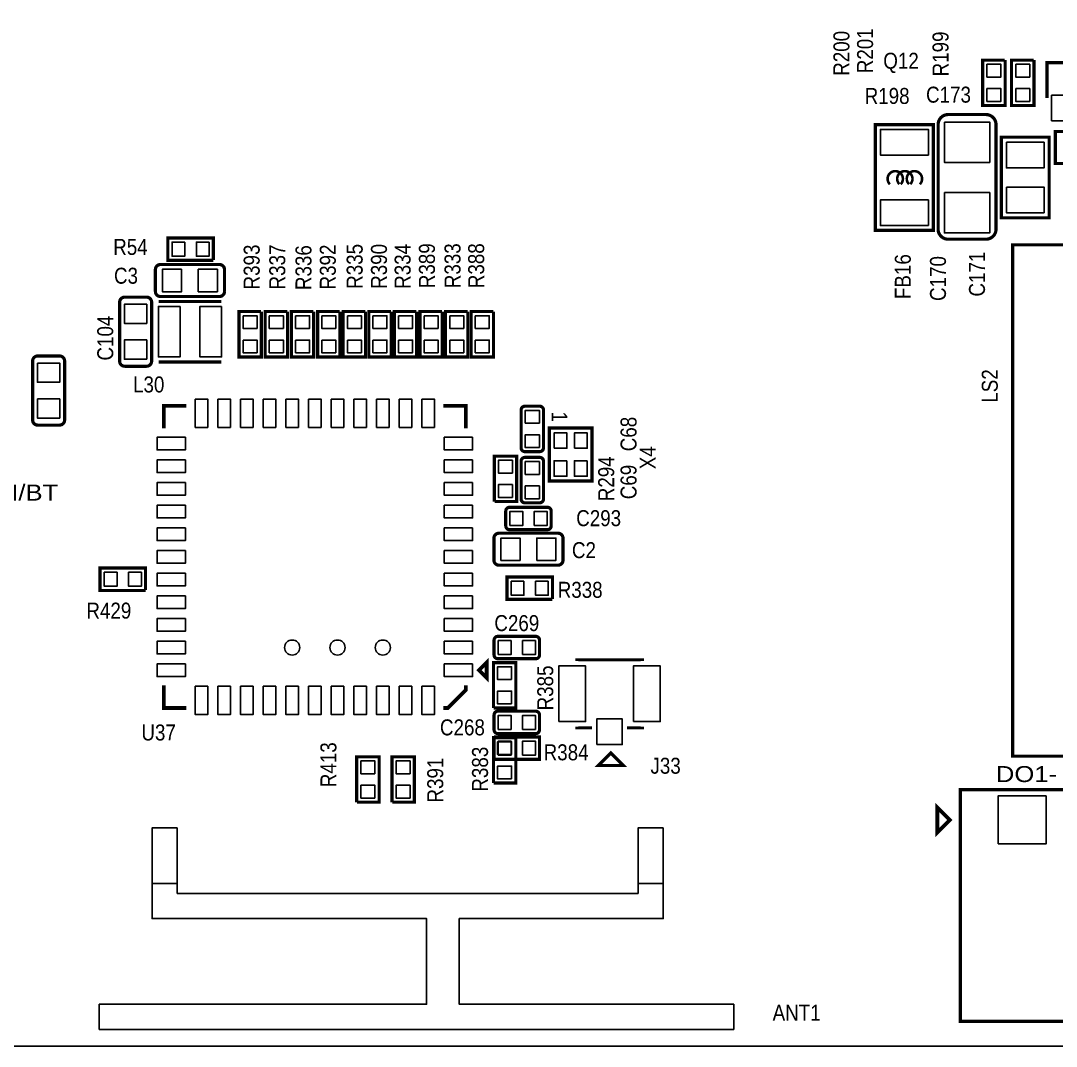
# Model space of a CAD drawing. Extents: x 0 to 228, y 0 to 175.
# Drawn here: x 144.61 to 185.74, y 0 to 40.72 of the extents above; entities that cross this region are included whole.
import ezdxf
from ezdxf.enums import TextEntityAlignment as Align

# ---------------------------------------------------------------- set-up
doc = ezdxf.new("R2010")
doc.units = 0
for name, color, linetype in [('BG_OUTLINE', 253, 'CONTINUOUS'), ('BG_SILKSCREEN_TOP', 85, 'CONTINUOUS'), ('PG_SILKSCREEN_TOP', 253, 'CONTINUOUS'), ('PIN_TOP', 142, 'CONTINUOUS'), ('RD_SILKSCREEN_TOP', 142, 'CONTINUOUS')]:
    doc.layers.add(name, color=color, linetype=linetype)

msp = doc.modelspace()

# ---------------------------------------------------------------- linework, layer by layer
at = {"layer": 'BG_OUTLINE'}
msp.add_lwpolyline([(3.048, 0), (224.952052, 0, 0.414214), (228.000052, 3.048), (228.000052, 168.95191, 0.414217), (224.952052, 171.99991), (3.048, 171.99991, 0.414214), (0, 168.95191), (0, 3.048, 0.414214), (3.048, 0)], format="xyb", dxfattribs=at)
at = {"layer": 'PG_SILKSCREEN_TOP'}
for points, const_width in [([(183.704992, 39.154354), (183.704992, 37.350446), (182.817008, 37.350446), (182.817008, 39.154354), (183.693054, 39.154354)], 0.127), ([(184.849008, 39.154354), (184.849008, 37.350446), (183.960008, 37.350446), (183.960008, 39.154354), (184.836054, 39.154354)], 0.127), ([(186.316874, 39.054024), (185.366914, 39.054024), (185.366914, 37.653976)], 0.127), ([(178.604926, 32.393128), (180.855112, 32.393128), (180.855112, 36.593272), (178.554888, 36.593272), (178.554888, 32.393128), (178.604926, 32.393128)], 0.127), ([(185.698892, 35.98799), (185.698892, 36.322), (186.0169, 36.322), (188.443108, 36.322), (188.443108, 35.052), (185.698892, 35.052), (185.698892, 35.992054)], 0.127), ([(185.45556, 35.943286), (185.45556, 32.893254), (183.55564, 32.893254), (183.55564, 36.093146), (185.45556, 36.093146), (185.45556, 35.943286)], 0.127), ([(152.259538, 31.203392), (150.456646, 31.203392), (150.456646, 32.092392), (152.259538, 32.092392), (152.259538, 31.216346)], 0.127), ([(189.405006, 31.668974), (189.405006, 11.5189), (184.004966, 11.5189), (184.004966, 31.819088), (189.405006, 31.819088), (189.405006, 31.668974)], 0.127), ([(152.584912, 29.571696), (150.08479, 29.571696)], 0.127), ([(154.166316, 29.172154), (154.166316, 27.367992), (153.278332, 27.367992), (153.278332, 29.172154), (154.154378, 29.172154)], 0.127), ([(155.207716, 29.172154), (155.207716, 27.369008), (154.318716, 27.369008), (154.318716, 29.172154), (155.195524, 29.172154)], 0.127), ([(156.249116, 29.172154), (156.249116, 27.368246), (155.360116, 27.368246), (155.360116, 29.172154), (156.237178, 29.172154)], 0.127), ([(157.290516, 29.172154), (157.290516, 27.368246), (156.402532, 27.368246), (156.402532, 29.172154), (157.278578, 29.172154)], 0.127), ([(158.306516, 29.172154), (158.306516, 27.369008), (157.417516, 27.369008), (157.417516, 29.172154), (158.294578, 29.172154)], 0.127), ([(159.322516, 29.172154), (159.322516, 27.368246), (158.434532, 27.368246), (158.434532, 29.172154), (159.310578, 29.172154)], 0.127), ([(160.338516, 29.172154), (160.338516, 27.369008), (159.449516, 27.369008), (159.449516, 29.172154), (160.326578, 29.172154)], 0.127), ([(161.354516, 29.172408), (161.354516, 27.368246), (160.466532, 27.368246), (160.466532, 29.172408), (161.342578, 29.172408)], 0.127), ([(162.370516, 29.172154), (162.370516, 27.368246), (161.481516, 27.368246), (161.481516, 29.172154), (162.358578, 29.172154)], 0.127), ([(163.386516, 29.172408), (163.386516, 27.368246), (162.498532, 27.368246), (162.498532, 29.172408), (163.374578, 29.172408)], 0.127), ([(152.584912, 27.17165), (150.08479, 27.17165)], 0.127), ([(150.29307, 24.530812), (150.29307, 25.430734), (151.192992, 25.430734)], 0.150114), ([(162.293046, 24.530812), (162.293046, 25.430734), (161.393124, 25.430734)], 0.150114), ([(165.60292, 24.544782), (165.60292, 22.44471), (167.302942, 22.44471), (167.302942, 24.544782), (165.60292, 24.544782)], 0.127), ([(163.418012, 21.627846), (163.418012, 23.431754), (164.307012, 23.431754), (164.307012, 21.627846), (163.42995, 21.627846)], 0.127), ([(149.568154, 18.098008), (147.764246, 18.098008), (147.764246, 18.985992), (149.568154, 18.985992), (149.568154, 18.109946)], 0.127), ([(165.729158, 17.742408), (163.92525, 17.742408), (163.92525, 18.631408), (165.729158, 18.631408), (165.729158, 17.754346)], 0.127), ([(163.114482, 14.630654), (163.114482, 15.230856), (162.814508, 14.930628), (163.114482, 14.630654)], 0.150114), ([(163.3855, 13.431012), (163.3855, 15.233904), (164.2745, 15.233904), (164.2745, 13.431012), (163.398708, 13.431012)], 0.127), ([(166.695628, 15.295626), (166.695628, 15.34541), (169.295572, 15.34541), (169.295572, 15.295626)], 0.127), ([(150.29307, 14.33068), (150.29307, 13.430758), (151.192992, 13.430758)], 0.150114), ([(162.293046, 14.33068), (162.293046, 14.150848), (161.572956, 13.430758), (161.393124, 13.430758)], 0.150114), ([(166.695628, 12.695428), (166.695628, 12.64539), (167.295576, 12.64539)], 0.127), ([(169.295572, 12.695428), (169.295572, 12.64539), (168.695624, 12.64539)], 0.127), ([(163.410646, 12.281408), (165.214554, 12.281408), (165.214554, 11.392408), (163.410646, 11.392408), (163.410646, 12.26947)], 0.127), ([(163.3855, 10.4521), (163.3855, 12.255246), (164.2745, 12.255246), (164.2745, 10.4521), (163.398708, 10.4521)], 0.127), ([(157.957012, 9.689846), (157.957012, 11.493754), (158.844996, 11.493754), (158.844996, 9.689846), (157.96895, 9.689846)], 0.127), ([(159.354012, 9.689846), (159.354012, 11.493754), (160.241996, 11.493754), (160.241996, 9.689846), (159.36595, 9.689846)], 0.127), ([(167.545766, 11.14552), (168.545764, 11.14552), (168.045638, 11.645392), (167.545766, 11.14552)], 0.127), ([(181.922928, 10.18794), (181.922928, 0.98806), (213.523068, 0.98806), (213.523068, 10.18794), (181.922928, 10.18794)], 0.127), ([(181.012084, 9.485122), (181.012084, 8.485124), (181.511956, 8.984996), (181.012084, 9.485122)], 0.150114)]:
    msp.add_lwpolyline(points, dxfattribs=dict(at, const_width=const_width))
for points, const_width in [([(181.044088, 36.593272), (181.044088, 32.443166, 0.414183), (181.444138, 32.043116), (182.944262, 32.043116, 0.414191), (183.344312, 32.443166), (183.344312, 36.593272, 0.414181), (182.944262, 36.993322), (181.444138, 36.993322, 0.414173), (181.044088, 36.593272)], 0.127), ([(179.126896, 34.227262, -0.414008), (179.126896, 34.6583, -0.995605), (179.557934, 34.227262)], 0.102108), ([(179.507896, 34.227262, -0.414008), (179.507896, 34.6583, -0.995605), (179.938934, 34.227262)], 0.102108), ([(179.888896, 34.227262, -0.414008), (179.888896, 34.6583, -0.995605), (180.319934, 34.227262)], 0.102108), ([(152.505156, 29.7688), (150.161244, 29.7688, -0.413439), (149.961092, 29.967682), (149.961092, 30.838648, -0.414305), (150.161244, 31.0388), (152.505156, 31.0388, -0.41381), (152.705308, 30.838648), (152.705308, 29.967682, -0.412945), (152.505156, 29.7688)], 0.127), ([(148.540724, 27.20086), (148.540724, 29.54401, -0.413314), (148.739606, 29.743908), (149.610572, 29.743908, -0.41418), (149.810724, 29.54401), (149.810724, 27.20086, -0.414925), (149.610572, 26.999946), (148.739606, 26.999946, -0.414063), (148.540724, 27.20086)], 0.127), ([(146.3548, 27.206956), (146.3548, 24.863044, -0.414181), (146.154902, 24.662892), (145.284698, 24.662892, -0.414181), (145.0848, 24.863044), (145.0848, 27.206956, -0.414181), (145.284698, 27.407108), (146.154902, 27.407108, -0.414181), (146.3548, 27.206956)], 0.127), ([(164.48405, 23.759922), (164.48405, 24.3078), (164.48405, 24.713692), (164.48405, 25.26284, -0.413337), (164.63391, 25.4127), (165.222936, 25.4127, -0.414493), (165.37305, 25.26284), (165.37305, 23.759922, -0.415654), (165.222936, 23.609808), (164.63391, 23.609808, -0.414492), (164.48405, 23.759922)], 0.127), ([(165.37305, 23.23084), (165.37305, 22.681692), (165.37305, 22.2758), (165.37305, 21.727922, -0.415654), (165.222936, 21.577808), (164.63391, 21.577808, -0.414492), (164.48405, 21.727922), (164.48405, 23.23084, -0.413337), (164.63391, 23.3807), (165.222936, 23.3807, -0.414493), (165.37305, 23.23084)], 0.127), ([(164.02431, 21.398992), (164.573458, 21.398992), (164.97935, 21.398992), (165.528498, 21.398992, -0.414492), (165.678358, 21.248878), (165.678358, 20.661122, -0.414492), (165.528498, 20.511008), (164.02431, 20.511008, -0.414492), (163.87445, 20.661122), (163.87445, 21.248878, -0.414492), (164.02431, 21.398992)], 0.127), ([(163.604194, 20.3708), (165.94836, 20.3708, -0.41282), (166.148258, 20.171918), (166.148258, 19.300952, -0.413686), (165.94836, 19.1008), (163.604194, 19.1008, -0.413933), (163.404296, 19.300952), (163.404296, 20.171918, -0.413067), (163.604194, 20.3708)], 0.127), ([(163.560506, 16.275812), (164.109654, 16.275812), (164.515546, 16.275812), (165.064694, 16.275812, -0.413337), (165.214554, 16.125952), (165.214554, 15.536926, -0.413832), (165.064694, 15.386812), (163.560506, 15.386812, -0.413832), (163.410646, 15.536926), (163.410646, 16.125952, -0.413337), (163.560506, 16.275812)], 0.127), ([(163.560506, 13.304266), (164.109654, 13.304266), (164.515546, 13.304266), (165.064694, 13.304266, -0.413007), (165.214554, 13.154406), (165.214554, 12.56538, -0.414162), (165.064694, 12.415266), (163.560506, 12.415266, -0.414162), (163.410646, 12.56538), (163.410646, 13.154406, -0.413007), (163.560506, 13.304266)], 0.127)]:
    msp.add_lwpolyline(points, format="xyb", dxfattribs=dict(at, const_width=const_width))
at = {"layer": 'PIN_TOP'}
for points in [[(182.981473, 38.989508), (183.540527, 38.989508), (183.540527, 38.481508), (182.981473, 38.481508)], [(184.124473, 38.989508), (184.683527, 38.989508), (184.683527, 38.481508), (184.124473, 38.481508)], [(182.981473, 38.023292), (183.540527, 38.023292), (183.540527, 37.515292), (182.981473, 37.515292)], [(184.124473, 38.023292), (184.683527, 38.023292), (184.683527, 37.515292), (184.124473, 37.515292)], [(185.54954, 36.745926), (185.54954, 37.761926), (186.18454, 37.761926), (186.18454, 36.745926)], [(181.292754, 36.693221), (183.095646, 36.693221), (183.095646, 35.093275), (181.292754, 35.093275)], [(180.6575, 35.385248), (178.7525, 35.385248), (178.7525, 36.401248), (180.6575, 36.401248)], [(183.756046, 35.8902), (185.255154, 35.8902), (185.255154, 34.8742), (183.756046, 34.8742)], [(181.292754, 33.893125), (183.095646, 33.893125), (183.095646, 32.293179), (181.292754, 32.293179)], [(183.756046, 34.1122), (185.255154, 34.1122), (185.255154, 33.0962), (183.756046, 33.0962)], [(180.6575, 32.585152), (178.7525, 32.585152), (178.7525, 33.601152), (180.6575, 33.601152)], [(151.129492, 31.927927), (151.129492, 31.368873), (150.621492, 31.368873), (150.621492, 31.927927)], [(152.095708, 31.927927), (152.095708, 31.368873), (151.587708, 31.368873), (151.587708, 31.927927)], [(151.003254, 30.8483), (151.003254, 29.9593), (150.241254, 29.9593), (150.241254, 30.8483)], [(152.425146, 30.8483), (152.425146, 29.9593), (151.663146, 29.9593), (151.663146, 30.8483)], [(149.620224, 28.701746), (148.731224, 28.701746), (148.731224, 29.463746), (149.620224, 29.463746)], [(150.941786, 29.375354), (150.941786, 27.368246), (150.077678, 27.368246), (150.077678, 29.375354)], [(152.59177, 29.375354), (152.59177, 27.368246), (151.727662, 27.368246), (151.727662, 29.375354)], [(153.442797, 29.007308), (154.001851, 29.007308), (154.001851, 28.499308), (153.442797, 28.499308)], [(154.484197, 29.007308), (155.043251, 29.007308), (155.043251, 28.499308), (154.484197, 28.499308)], [(155.525597, 29.007308), (156.084651, 29.007308), (156.084651, 28.499308), (155.525597, 28.499308)], [(156.566997, 29.007308), (157.126051, 29.007308), (157.126051, 28.499308), (156.566997, 28.499308)], [(157.582997, 29.007308), (158.142051, 29.007308), (158.142051, 28.499308), (157.582997, 28.499308)], [(158.598997, 29.007308), (159.158051, 29.007308), (159.158051, 28.499308), (158.598997, 28.499308)], [(159.614997, 29.007308), (160.174051, 29.007308), (160.174051, 28.499308), (159.614997, 28.499308)], [(160.630997, 29.007308), (161.190051, 29.007308), (161.190051, 28.499308), (160.630997, 28.499308)], [(161.646997, 29.007308), (162.206051, 29.007308), (162.206051, 28.499308), (161.646997, 28.499308)], [(162.662997, 29.007308), (163.222051, 29.007308), (163.222051, 28.499308), (162.662997, 28.499308)], [(149.620224, 27.279854), (148.731224, 27.279854), (148.731224, 28.041854), (149.620224, 28.041854)], [(153.442797, 28.041092), (154.001851, 28.041092), (154.001851, 27.533092), (153.442797, 27.533092)], [(154.484197, 28.041092), (155.043251, 28.041092), (155.043251, 27.533092), (154.484197, 27.533092)], [(155.525597, 28.041092), (156.084651, 28.041092), (156.084651, 27.533092), (155.525597, 27.533092)], [(156.566997, 28.041092), (157.126051, 28.041092), (157.126051, 27.533092), (156.566997, 27.533092)], [(157.582997, 28.041092), (158.142051, 28.041092), (158.142051, 27.533092), (157.582997, 27.533092)], [(158.598997, 28.041092), (159.158051, 28.041092), (159.158051, 27.533092), (158.598997, 27.533092)], [(159.614997, 28.041092), (160.174051, 28.041092), (160.174051, 27.533092), (159.614997, 27.533092)], [(160.630997, 28.041092), (161.190051, 28.041092), (161.190051, 27.533092), (160.630997, 27.533092)], [(161.646997, 28.041092), (162.206051, 28.041092), (162.206051, 27.533092), (161.646997, 27.533092)], [(162.662997, 28.041092), (163.222051, 28.041092), (163.222051, 27.533092), (162.662997, 27.533092)], [(145.2753, 27.126946), (146.1643, 27.126946), (146.1643, 26.364946), (145.2753, 26.364946)], [(145.2753, 25.705054), (146.1643, 25.705054), (146.1643, 24.943054), (145.2753, 24.943054)], [(151.542877, 25.693243), (152.043003, 25.693243), (152.043003, 24.568277), (151.542877, 24.568277)], [(152.443053, 25.693243), (152.943179, 25.693243), (152.943179, 24.568277), (152.443053, 24.568277)], [(153.342975, 25.693243), (153.843101, 25.693243), (153.843101, 24.568277), (153.342975, 24.568277)], [(154.242897, 25.693243), (154.743023, 25.693243), (154.743023, 24.568277), (154.242897, 24.568277)], [(155.143073, 25.693243), (155.643199, 25.693243), (155.643199, 24.568277), (155.143073, 24.568277)], [(156.042995, 25.693243), (156.543121, 25.693243), (156.543121, 24.568277), (156.042995, 24.568277)], [(156.942917, 25.693243), (157.443043, 25.693243), (157.443043, 24.568277), (156.942917, 24.568277)], [(157.843093, 25.693243), (158.343219, 25.693243), (158.343219, 24.568277), (157.843093, 24.568277)], [(158.743015, 25.693243), (159.243141, 25.693243), (159.243141, 24.568277), (158.743015, 24.568277)], [(159.642937, 25.693243), (160.143063, 25.693243), (160.143063, 24.568277), (159.642937, 24.568277)], [(160.543113, 25.693243), (161.043239, 25.693243), (161.043239, 24.568277), (160.543113, 24.568277)], [(165.208585, 24.739854), (164.649531, 24.739854), (164.649531, 25.247854), (165.208585, 25.247854)], [(165.208585, 23.773638), (164.649531, 23.773638), (164.649531, 24.281638), (165.208585, 24.281638)], [(165.794944, 23.744682), (165.794944, 24.35479), (166.302944, 24.35479), (166.302944, 23.744682)], [(166.603172, 23.744682), (166.603172, 24.35479), (167.111172, 24.35479), (167.111172, 23.744682)], [(151.155527, 24.180927), (151.155527, 23.680801), (150.030561, 23.680801), (150.030561, 24.180927)], [(162.555555, 24.180927), (162.555555, 23.680801), (161.430589, 23.680801), (161.430589, 24.180927)], [(151.155527, 23.280751), (151.155527, 22.780625), (150.030561, 22.780625), (150.030561, 23.280751)], [(162.555555, 23.280751), (162.555555, 22.780625), (161.430589, 22.780625), (161.430589, 23.280751)], [(164.141531, 22.758908), (163.582477, 22.758908), (163.582477, 23.266908), (164.141531, 23.266908)], [(164.649531, 23.215854), (165.208585, 23.215854), (165.208585, 22.707854), (164.649531, 22.707854)], [(166.302944, 23.24481), (166.302944, 22.634702), (165.794944, 22.634702), (165.794944, 23.24481)], [(167.111172, 23.24481), (167.111172, 22.634702), (166.603172, 22.634702), (166.603172, 23.24481)], [(151.155527, 22.380829), (151.155527, 21.880703), (150.030561, 21.880703), (150.030561, 22.380829)], [(162.555555, 22.380829), (162.555555, 21.880703), (161.430589, 21.880703), (161.430589, 22.380829)], [(164.141531, 21.792692), (163.582477, 21.792692), (163.582477, 22.300692), (164.141531, 22.300692)], [(164.649531, 22.249638), (165.208585, 22.249638), (165.208585, 21.741638), (164.649531, 21.741638)], [(151.155527, 21.480907), (151.155527, 20.980781), (150.030561, 20.980781), (150.030561, 21.480907)], [(162.555555, 21.480907), (162.555555, 20.980781), (161.430589, 20.980781), (161.430589, 21.480907)], [(164.039296, 20.675346), (164.039296, 21.2344), (164.547296, 21.2344), (164.547296, 20.675346)], [(165.005512, 20.675346), (165.005512, 21.2344), (165.513512, 21.2344), (165.513512, 20.675346)], [(151.155527, 20.580731), (151.155527, 20.080605), (150.030561, 20.080605), (150.030561, 20.580731)], [(162.555555, 20.580731), (162.555555, 20.080605), (161.430589, 20.080605), (161.430589, 20.580731)], [(163.684458, 19.2913), (163.684458, 20.1803), (164.446458, 20.1803), (164.446458, 19.2913)], [(165.10635, 19.2913), (165.10635, 20.1803), (165.86835, 20.1803), (165.86835, 19.2913)], [(151.155527, 19.680809), (151.155527, 19.180683), (150.030561, 19.180683), (150.030561, 19.680809)], [(162.555555, 19.680809), (162.555555, 19.180683), (161.430589, 19.180683), (161.430589, 19.680809)], [(148.437092, 18.821527), (148.437092, 18.262473), (147.929092, 18.262473), (147.929092, 18.821527)], [(149.403308, 18.821527), (149.403308, 18.262473), (148.895308, 18.262473), (148.895308, 18.821527)], [(151.155527, 18.780887), (151.155527, 18.280761), (150.030561, 18.280761), (150.030561, 18.780887)], [(162.555555, 18.780887), (162.555555, 18.280761), (161.430589, 18.280761), (161.430589, 18.780887)], [(164.598096, 18.465927), (164.598096, 17.906873), (164.090096, 17.906873), (164.090096, 18.465927)], [(165.564312, 18.465927), (165.564312, 17.906873), (165.056312, 17.906873), (165.056312, 18.465927)], [(151.155527, 17.880711), (151.155527, 17.380585), (150.030561, 17.380585), (150.030561, 17.880711)], [(162.555555, 17.880711), (162.555555, 17.380585), (161.430589, 17.380585), (161.430589, 17.880711)], [(151.155527, 16.980789), (151.155527, 16.480663), (150.030561, 16.480663), (150.030561, 16.980789)], [(162.555555, 16.980789), (162.555555, 16.480663), (161.430589, 16.480663), (161.430589, 16.980789)], [(151.155527, 16.080867), (151.155527, 15.580741), (150.030561, 15.580741), (150.030561, 16.080867)], [(162.555555, 16.080867), (162.555555, 15.580741), (161.430589, 15.580741), (161.430589, 16.080867)], [(163.575492, 15.55115), (163.575492, 16.110204), (164.083492, 16.110204), (164.083492, 15.55115)], [(164.541708, 15.55115), (164.541708, 16.110204), (165.049708, 16.110204), (165.049708, 15.55115)], [(151.155527, 15.180691), (151.155527, 14.680565), (150.030561, 14.680565), (150.030561, 15.180691)], [(162.555555, 15.180691), (162.555555, 14.680565), (161.430589, 14.680565), (161.430589, 15.180691)], [(164.109019, 14.562074), (163.549965, 14.562074), (163.549965, 15.070074), (164.109019, 15.070074)], [(165.97884, 12.890246), (165.97884, 15.1003), (167.045894, 15.1003), (167.045894, 12.890246)], [(168.945052, 12.890246), (168.945052, 15.1003), (170.012106, 15.1003), (170.012106, 12.890246)], [(151.542877, 14.293215), (152.043003, 14.293215), (152.043003, 13.168249), (151.542877, 13.168249)], [(152.443053, 14.293215), (152.943179, 14.293215), (152.943179, 13.168249), (152.443053, 13.168249)], [(153.342975, 14.293215), (153.843101, 14.293215), (153.843101, 13.168249), (153.342975, 13.168249)], [(154.242897, 14.293215), (154.743023, 14.293215), (154.743023, 13.168249), (154.242897, 13.168249)], [(155.143073, 14.293215), (155.643199, 14.293215), (155.643199, 13.168249), (155.143073, 13.168249)], [(156.042995, 14.293215), (156.543121, 14.293215), (156.543121, 13.168249), (156.042995, 13.168249)], [(156.942917, 14.293215), (157.443043, 14.293215), (157.443043, 13.168249), (156.942917, 13.168249)], [(157.843093, 14.293215), (158.343219, 14.293215), (158.343219, 13.168249), (157.843093, 13.168249)], [(158.743015, 14.293215), (159.243141, 14.293215), (159.243141, 13.168249), (158.743015, 13.168249)], [(159.642937, 14.293215), (160.143063, 14.293215), (160.143063, 13.168249), (159.642937, 13.168249)], [(160.543113, 14.293215), (161.043239, 14.293215), (161.043239, 13.168249), (160.543113, 13.168249)], [(164.109019, 13.595858), (163.549965, 13.595858), (163.549965, 14.103858), (164.109019, 14.103858)], [(163.575492, 12.579604), (163.575492, 13.138658), (164.083492, 13.138658), (164.083492, 12.579604)], [(164.541708, 12.579604), (164.541708, 13.138658), (165.049708, 13.138658), (165.049708, 12.579604)], [(167.4876, 11.979402), (167.4876, 12.995402), (168.5036, 12.995402), (168.5036, 11.979402)], [(164.109019, 11.583416), (163.549965, 11.583416), (163.549965, 12.091416), (164.109019, 12.091416)], [(163.575492, 11.557762), (163.575492, 12.116816), (164.083492, 12.116816), (164.083492, 11.557762)], [(164.541708, 11.557762), (164.541708, 12.116816), (165.049708, 12.116816), (165.049708, 11.557762)], [(158.680531, 10.820908), (158.121477, 10.820908), (158.121477, 11.328908), (158.680531, 11.328908)], [(160.077531, 10.820908), (159.518477, 10.820908), (159.518477, 11.328908), (160.077531, 11.328908)], [(164.109019, 10.6172), (163.549965, 10.6172), (163.549965, 11.1252), (164.109019, 11.1252)], [(158.680531, 9.854692), (158.121477, 9.854692), (158.121477, 10.362692), (158.680531, 10.362692)], [(160.077531, 9.854692), (159.518477, 9.854692), (159.518477, 10.362692), (160.077531, 10.362692)], [(183.425592, 8.035544), (183.425592, 9.940544), (185.330592, 9.940544), (185.330592, 8.035544)], [(150.829137, 8.669147), (150.829137, 6.469253), (149.829139, 6.469253), (149.829139, 8.669147)], [(170.129073, 8.669147), (170.129073, 6.469253), (169.129075, 6.469253), (169.129075, 8.669147)], [(169.129202, 6.469126), (169.129202, 6.069076), (150.829264, 6.069076), (150.829264, 6.469126), (149.829266, 6.469126), (149.829266, 5.069078), (160.729168, 5.069078), (160.729168, 1.669034), (147.729194, 1.669034), (147.729194, 0.669036), (172.929296, 0.669036), (172.929296, 1.669034), (162.02914, 1.669034), (162.02914, 5.069078), (170.1292, 5.069078), (170.1292, 6.469126)]]:
    msp.add_lwpolyline(points, close=True, dxfattribs=at)
for centre in [(155.393136, 15.830804), (157.19298, 15.830804), (158.993078, 15.830804)]:
    msp.add_circle(centre, 0.299974, dxfattribs=at)

# ---------------------------------------------------------------- texts
at = {"layer": 'BG_SILKSCREEN_TOP', "width": 1.2}
for s, p in [('WIFI/BT', (142.367, 21.6662)), ('DO1-', (183.3372, 10.489946))]:
    msp.add_text(s, height=0.635, dxfattribs=at).set_placement(p)
at = {"layer": 'PG_SILKSCREEN_TOP', "width": 0.8784}
msp.add_text('1', height=0.635, rotation=270, dxfattribs=at).set_placement((165.691058, 25.197816))
at = {"layer": 'RD_SILKSCREEN_TOP', "width": 0.8784}
for s, p in [('R201', (178.4604, 38.6334)), ('R200', (177.5206, 38.5318)), ('R199', (181.4576, 38.5064)), ('R393', (154.1018, 30.0482)), ('R337', (155.1178, 30.0482)), ('R336', (156.1592, 30.0228)), ('R392', (157.1244, 30.0482)), ('R335', (158.1912, 30.0736)), ('R390', (159.1564, 30.0736)), ('R334', (160.0962, 30.0736)), ('R389', (161.0614, 30.099)), ('R333', (162.0774, 30.099)), ('R388', (163.0172, 30.099)), ('FB16', (179.959, 29.6672)), ('C170', (181.356, 29.591)), ('LS2', (183.4134, 25.5524)), ('X4', (169.831004, 22.9108)), ('R294', (168.180004, 21.6408)), ('R385', (165.7604, 13.335)), ('R413', (157.1498, 10.287)), ('R383', (163.1696, 10.1092)), ('R391', (161.3916, 9.6774))]:
    msp.add_text(s, height=0.635, rotation=90, dxfattribs=at).set_placement(p)
for s, p in [('Q12', (178.8668, 38.8112)), ('R54', (148.2852, 31.4198)), ('L30', (149.0726, 25.9588)), ('R338', (165.9382, 17.8054)), ('R429', (147.220178, 16.9799)), ('R384', (165.3794, 11.3538)), ('J33', (169.6212, 10.8204)), ('ANT1', (174.4726, 1.016))]:
    msp.add_text(s, height=0.635, dxfattribs=at).set_placement(p)
for s, p in [('R198', (179.0192, 37.4142)), ('C173', (181.4576, 37.465)), ('C3', (148.7932, 30.2768)), ('C293', (167.5638, 20.6502)), ('C2', (166.9796, 19.3802)), ('C269', (164.3126, 16.4846)), ('U37', (150.0886, 12.1412)), ('C268', (162.1536, 12.3444))]:
    msp.add_text(s, height=0.635, dxfattribs=at).set_placement(p, align=Align.CENTER)
for s, p in [('C171', (182.9054, 30.6578)), ('C104', (148.286724, 28.1178)), ('C68', (169.069004, 24.3078)), ('C69', (169.069004, 22.4028))]:
    msp.add_text(s, height=0.635, rotation=90, dxfattribs=at).set_placement(p, align=Align.CENTER)

doc.saveas('drawing.dxf')
